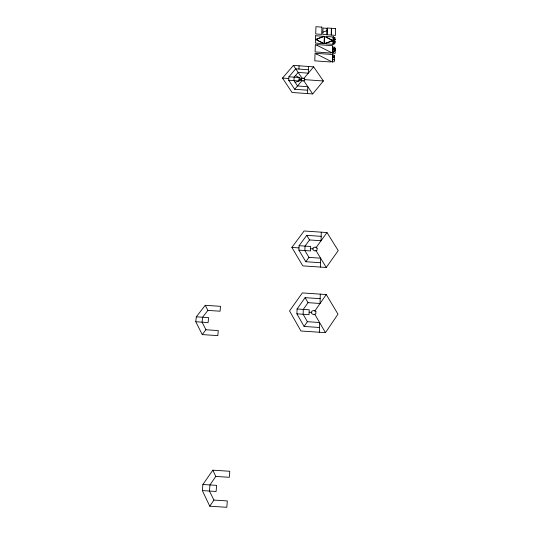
<?xml version="1.0" encoding="UTF-8"?>
<svg xmlns="http://www.w3.org/2000/svg" width="534" height="534" viewBox="0 0 534 534"><rect width="100%" height="100%" fill="white"/><g stroke="black" fill="none" stroke-linecap="round" stroke-linejoin="round"><path stroke-width="0.8" d="M334.324 59.962L334.297 61.477L332.542 62.111L332.602 59.08L334.544 59.975L334.598 56.951L332.849 57.585L332.822 59.094M333.136 43.441L333.109 44.349L334.838 43.735L334.878 42.173M334.958 37.774L334.931 39.236M333.423 39.863L333.383 41.425L335.085 42.279L335.112 41.372M335.098 41.465L334.337 41.085L334.351 40.43L335.125 40.157L335.152 39.256M333.123 43.534L333.897 43.261L333.91 42.607L333.149 42.219L333.176 41.312M335.138 39.349L333.196 39.943L333.223 39.035M333.209 39.129L333.977 38.855L333.99 38.208L333.236 37.827L333.263 36.926M319.345 332.235L319.586 322.523L307.397 321.702L303.118 314.252L303.292 309.393L308.025 302.665L320.053 303.479L320.28 294.141M320.4 267.073L320.62 258.182L308.966 257.388L304.861 250.546L305.021 246.094L309.546 239.946L321.061 240.741L321.274 232.17M307.537 93.577L307.804 86.695L297.531 85.961L293.96 80.614L294.127 77.163L298.166 72.43L308.325 73.151L308.585 66.49M320.507 262.728L305.815 261.727L298.906 250.139L299.087 245.693L306.743 235.34L321.168 236.335M319.459 327.482L304.1 326.454L296.897 313.832L297.091 308.979L305.108 297.658L320.173 298.673M298.94 69.046L299.087 65.809M307.664 90.213L294.721 89.291L288.707 80.24L288.894 76.789L295.723 68.819L308.458 69.727M202.326 490.592L202.893 484.485L212.832 470.167L229.78 471.262L229.313 477.296L215.776 476.428L209.975 484.939L209.435 491.046L213.934 500.071L227.31 500.932L226.816 507.3L209.789 506.212L202.326 490.592L216.103 491.474L216.617 485.366L202.893 484.485M195.784 321.755L196.312 316.816L205.25 305.301L220.515 306.329L220.068 311.215L207.88 310.394L202.6 317.236L202.086 322.176L205.937 329.752L218.279 330.579L217.819 335.626L202.252 334.584L195.784 321.755L208.106 322.583L208.594 317.643L196.312 316.816M325.48 332.649L337.975 314.166L326.261 294.541L302.351 292.926L289.541 310.901L300.949 331L325.48 332.649L314.773 314.259M209.789 506.212L213.934 500.071M304.1 326.454L307.397 321.702M314.866 310.955L326.261 294.541M326.267 267.474L338.216 250.593L326.995 232.564L304.1 230.988L291.864 247.422L302.798 265.872L326.267 267.474L316.008 250.593M305.815 261.727L308.966 257.388M316.095 247.569L326.995 232.564M202.252 334.584L205.937 329.752M312.704 93.944L323.39 80.981L313.638 66.85L293.42 65.402L282.513 78.064L292.038 92.475L312.704 93.944L303.793 80.761A1.402 1.075 6.4 0 1 302.017 80.634L301.169 79.74L301.203 79.052L302.124 78.284A1.402 1.068 6.3 0 1 303.893 78.411A1.402 1.068 6.4 0 1 304.727 79.653L323.39 80.981M330.713 61.317L330.479 61.964L314.8 60.836L315.053 53.307L332.342 62.051L332.488 54.515L316.902 53.393L316.662 54.027M330.9 52.399L330.666 53.033L315.1 51.911L315.354 44.489L332.515 53.12L332.655 45.69L317.189 44.582L316.949 45.203M294.721 89.291L302.017 80.634M303.893 78.411L313.638 66.85M295.128 82.37L301.403 80.087M322.876 32.167L327.068 30.625M309.133 312.223L311.669 312.39M296.897 313.832L309.053 314.653L309.206 309.793L297.091 308.979M299.087 245.693L310.681 246.488L310.541 250.933L298.906 250.139M291.864 247.422L298.993 247.909M310.614 248.704L313.037 248.871M288.894 76.789L299.127 77.517L298.967 80.974L288.707 80.24M282.513 78.064L288.801 78.511M299.047 79.246L301.183 79.399M333.249 37.02L334.945 37.867M333.163 41.405L334.865 42.266M295.462 75.601L301.463 78.738M293.42 65.402L302.124 78.284M306.743 235.34L309.546 239.946M305.108 297.658L308.025 302.665M205.25 305.301L207.88 310.394M212.832 470.167L215.776 476.428M304.727 79.653A1.402 1.068 6.4 0 1 303.793 80.761M334.404 55.436L334.377 56.938L332.629 57.565L332.642 56.731L333.423 56.45L332.689 54.561L334.404 55.436M335.225 50.196L335.172 53.353L332.729 53.18L335.225 50.196M335.259 48.394L335.232 49.949L333.029 49.789L334.404 48.153L335.259 48.394M335.599 28.596L335.486 35.371L331.334 35.077L331.474 28.295L335.599 28.596M332.795 49.856L332.735 53.013L335.225 50.029L332.795 49.856M332.836 47.085L332.802 48.641L333.657 48.881L335.025 47.246L332.836 47.085M333.143 36.98L333.002 44.342L326.127 43.848L325.927 43.194L333.069 40.671L326.08 37.106L326.314 36.492L333.143 36.98M331.367 28.289L331.227 35.064L327.075 34.77L327.242 27.988L331.367 28.289M327.122 28.349L326.968 34.757L322.816 34.463L322.997 28.048L327.122 28.349M317.089 248.136L317.029 250.159L314.993 251.033L313.011 249.885L313.071 247.863L315.107 246.995L317.089 248.136M315.901 311.576L315.841 313.778L313.705 314.74L311.636 313.498L311.702 311.295L313.832 310.334L315.901 311.576M324.338 36.365L324.145 43.681L317.156 40.143A1.355 1.001 6.8 0 0 317.196 38.869L324.338 36.365M324.452 36.372L324.258 43.695L331.407 41.165A1.362 1.001 7.7 0 1 331.434 39.896L324.452 36.372M321.895 27.127L321.688 34.376L315.707 33.949L315.954 26.7L321.895 27.127M315.647 35.725L315.4 43.08L323.984 43.695L315.527 39.409L324.178 36.339L315.647 35.725"/></g></svg>
